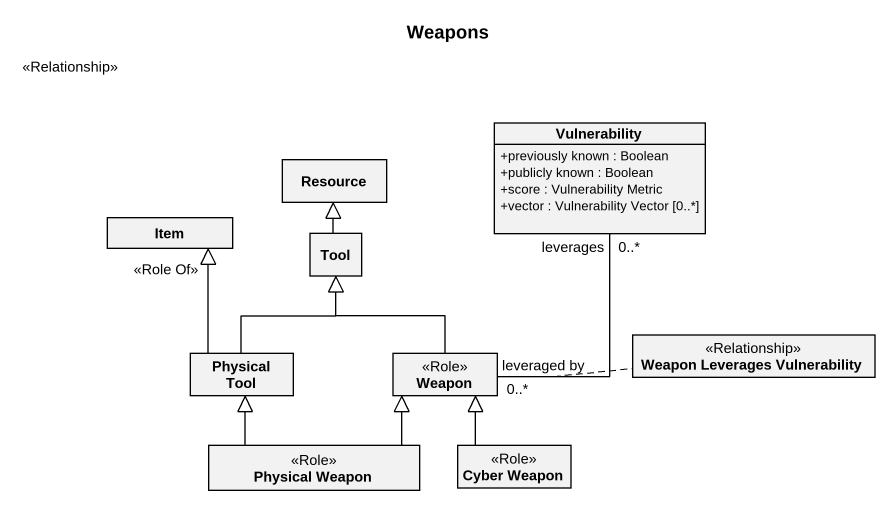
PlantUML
@startuml
title Weapons
hide circle
hide empty members
skinparam classAttributeIconSize 0
class Vulnerability {
  +previously known : Boolean
  +publicly known : Boolean
  +score : Vulnerability Metric
  +vector : Vulnerability Vector [0..*]
}
class Resource
class Item
class Tool
class "Physical Tool" as Physical_Tool
class Weapon <<Role>>
class "Weapon Leverages Vulnerability" as Weapon_Leverages <<Relationship>>
class "Physical Weapon" as Physical_Weapon <<Role>>
class "Cyber Weapon" as Cyber_Weapon <<Role>>
Tool -up-|> Resource
Physical_Tool -up-|> Item : <<Role Of>>
Physical_Tool -up-|> Tool
Weapon "leveraged by\n0..*" -up- "leverages\n0..*" Vulnerability : <<Relationship>>
(Weapon, Vulnerability) .. Weapon_Leverages
Weapon -up-|> Tool
Physical_Weapon -up-|> Physical_Tool
Physical_Weapon -up-|> Weapon
Cyber_Weapon -up-|> Weapon
@enduml
